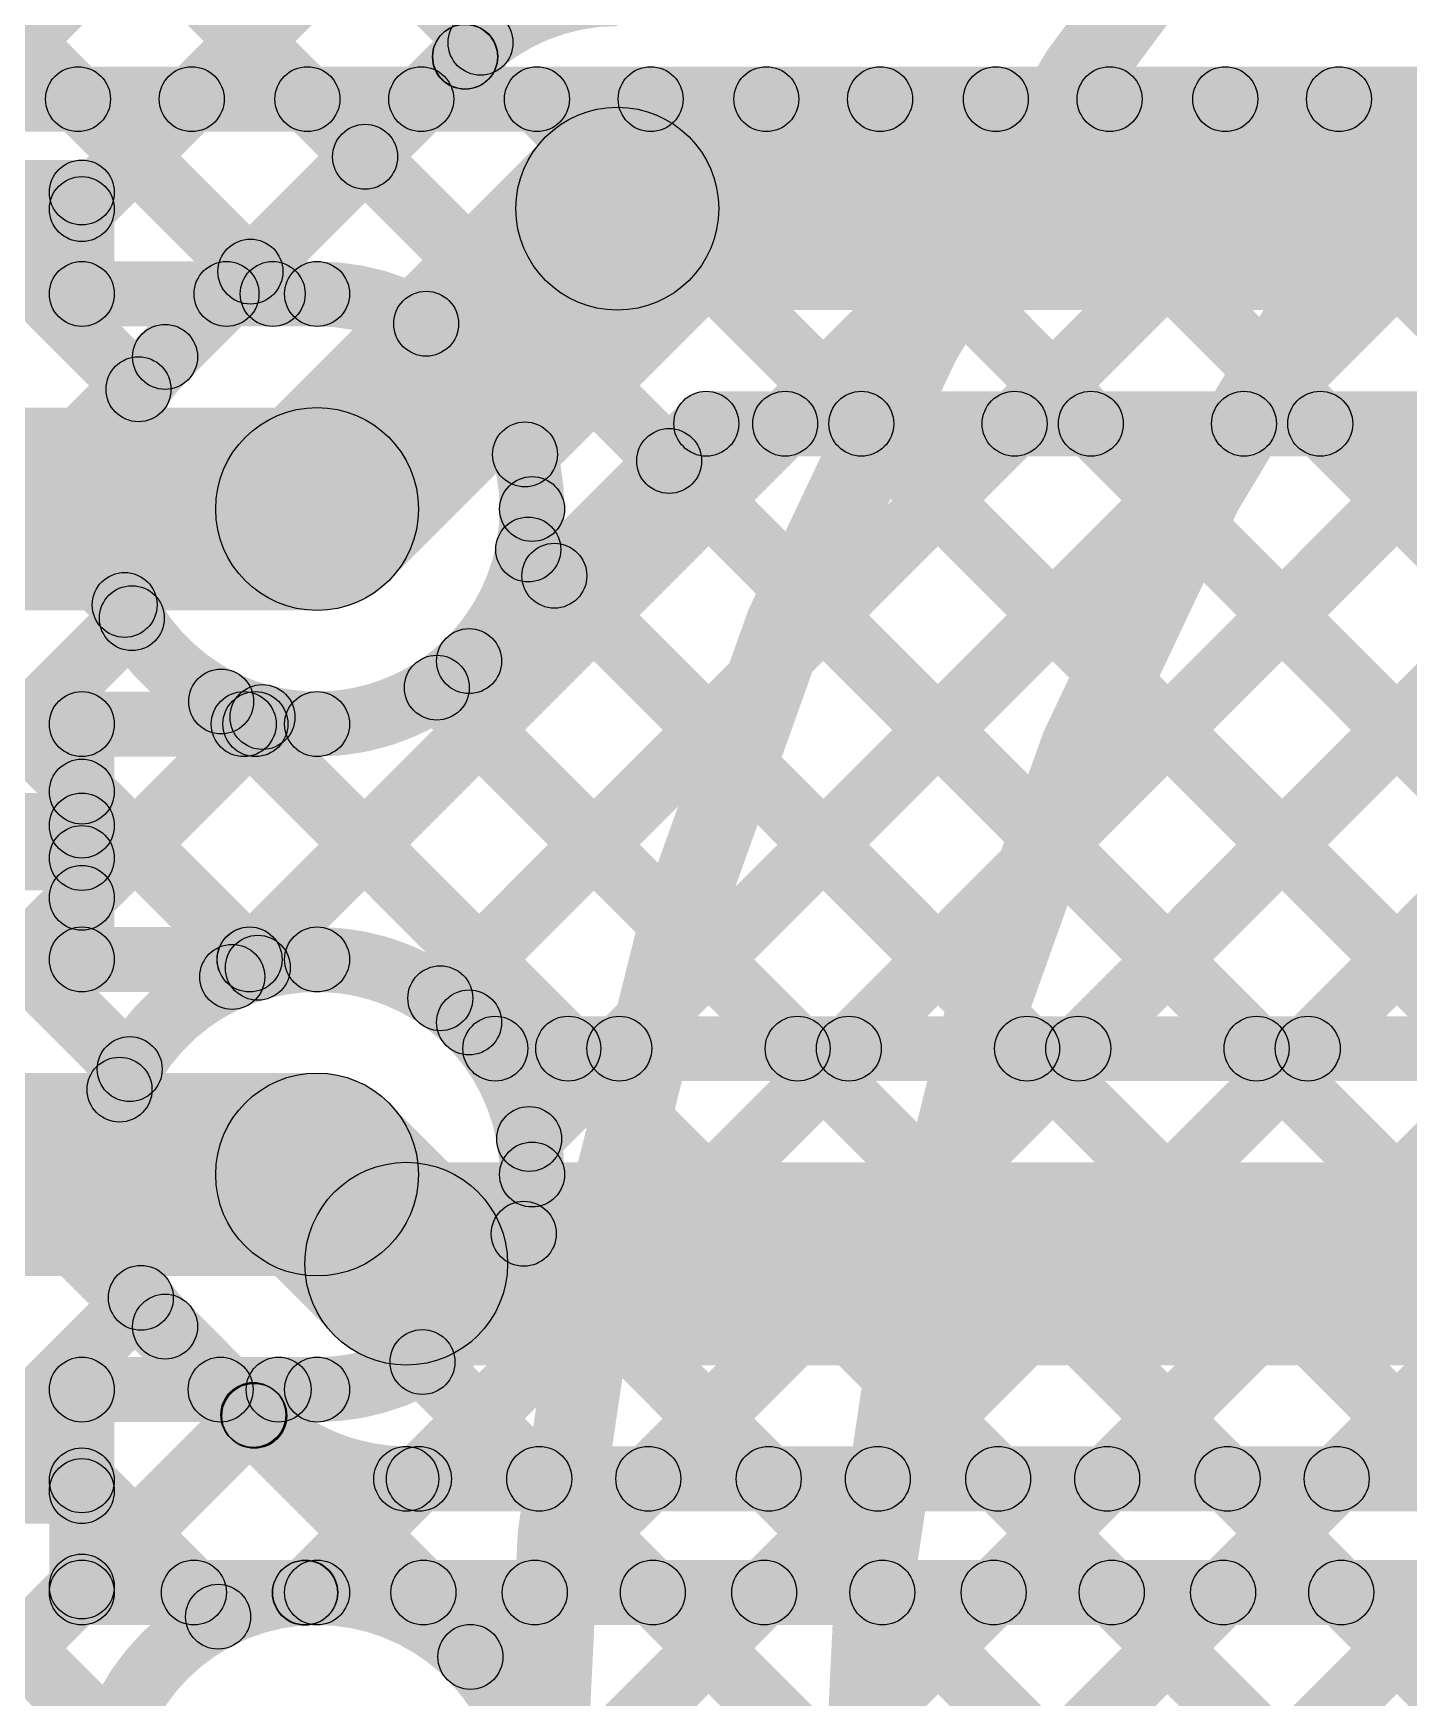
# Model space of a CAD drawing. Header units: millimetres. Extents: x 0 to 5.55, y 0 to 1.02.
# Drawn here: x 2.246 to 2.4156, y 0.5185 to 0.7236 of the extents above; entities that cross this region are included whole.
import ezdxf

# ---------------------------------------------------------------- set-up
doc = ezdxf.new("R2010")
doc.units = ezdxf.units.MM
doc.header["$MEASUREMENT"] = 0
for name, color, linetype in [('BottomLayer', 5, 'Continuous'), ('TopLayer', 1, 'Continuous'), ('TopOverlay', 2, 'Continuous'), ('ViaHoleLayer', 16, 'Continuous')]:
    doc.layers.add(name, color=color, linetype=linetype)

msp = doc.modelspace()

# ---------------------------------------------------------------- hatches: boundary and pattern name
at = {"layer": 'BottomLayer'}
for points in [[(2.221, 0.7115), (2.221, 0.7195), (3.13579, 0.7195), (3.13579, 0.7115)], [(2.2487, 0.71267), (2.25436, 0.71833), (2.27836, 0.69433), (2.2727, 0.68867)], [(2.25483, 0.69912), (2.24917, 0.70478), (2.26272, 0.71833), (2.26838, 0.71267)], [(2.27266, 0.68867), (2.26701, 0.69433), (2.29101, 0.71833), (2.29666, 0.71267)], [(2.27552, 0.60667), (2.26986, 0.61233), (2.37586, 0.71833), (2.38152, 0.71267)], [(2.28237, 0.52867), (2.27671, 0.53433), (2.46071, 0.71833), (2.46637, 0.71267)], [(2.27699, 0.71267), (2.28264, 0.71833), (2.54479, 0.45619), (2.53913, 0.45053)], [(2.28908, 0.45053), (2.28342, 0.45619), (2.54557, 0.71833), (2.55122, 0.71267)], [(2.29728, 0.685), (2.29162, 0.69066), (2.31929, 0.71833), (2.32495, 0.71267)], [(2.29902, 0.60189), (2.29336, 0.60754), (2.40415, 0.71833), (2.4098, 0.71267)], [(2.30273, 0.52075), (2.29707, 0.5264), (2.489, 0.71833), (2.49465, 0.71267)], [(2.30946, 0.6689), (2.3038, 0.67456), (2.34758, 0.71833), (2.35323, 0.71267)], [(2.30996, 0.58455), (2.30431, 0.59021), (2.43243, 0.71833), (2.43809, 0.71267)], [(2.31024, 0.49997), (2.30458, 0.50563), (2.51728, 0.71833), (2.52294, 0.71267)], [(2.30527, 0.71267), (2.31093, 0.71833), (2.57307, 0.45619), (2.56741, 0.45053)], [(2.31737, 0.45053), (2.31171, 0.45619), (2.57385, 0.71833), (2.57951, 0.71267)], [(2.33355, 0.71267), (2.33921, 0.71833), (2.60135, 0.45619), (2.5957, 0.45053)], [(2.34565, 0.45053), (2.33999, 0.45619), (2.60214, 0.71833), (2.60779, 0.71267)], [(2.36184, 0.71267), (2.3675, 0.71833), (2.62964, 0.45619), (2.62398, 0.45053)], [(2.39012, 0.71267), (2.39578, 0.71833), (2.65792, 0.45619), (2.65227, 0.45053)], [(2.184, 0.7), (2.184, 0.708), (2.252, 0.708), (2.252, 0.7)], [(2.256, 0.6915), (2.248, 0.6915), (2.248, 0.704), (2.256, 0.704)], [(2.252, 0.6875), (2.252, 0.6955), (2.281, 0.6955), (2.281, 0.6875)], [(2.218, 0.6525), (2.218, 0.6775), (2.281, 0.6775), (2.281, 0.6525)], [(2.3042, 0.65718), (2.30985, 0.66283), (2.5165, 0.45619), (2.51084, 0.45053)], [(2.29293, 0.64016), (2.29859, 0.64582), (2.48822, 0.45619), (2.48256, 0.45053)], [(2.252, 0.6345), (2.252, 0.6425), (2.281, 0.6425), (2.281, 0.6345)], [(2.25483, 0.61427), (2.24917, 0.61992), (2.27058, 0.64133), (2.27623, 0.63567)], [(2.26913, 0.63567), (2.27479, 0.64133), (2.45993, 0.45619), (2.45428, 0.45053)], [(2.256, 0.626), (2.248, 0.626), (2.248, 0.6385), (2.256, 0.6385)], [(2.24917, 0.62735), (2.25483, 0.63301), (2.27551, 0.61233), (2.26985, 0.60667)], [(2.184, 0.622), (2.184, 0.63), (2.252, 0.63), (2.252, 0.622)], [(2.184, 0.618), (2.184, 0.626), (2.252, 0.626), (2.252, 0.618)], [(2.256, 0.6095), (2.248, 0.6095), (2.248, 0.622), (2.256, 0.622)], [(2.252, 0.6055), (2.252, 0.6135), (2.281, 0.6135), (2.281, 0.6055)], [(2.218, 0.5705), (2.218, 0.5955), (2.281, 0.5955), (2.281, 0.5705)], [(2.30365, 0.57287), (2.3093, 0.57853), (2.43165, 0.45619), (2.42599, 0.45053)], [(2.29116, 0.55707), (2.29682, 0.56273), (2.40336, 0.45619), (2.39771, 0.45053)], [(2.252, 0.5525), (2.252, 0.5605), (2.281, 0.5605), (2.281, 0.5525)], [(2.25483, 0.52941), (2.24917, 0.53507), (2.27343, 0.55933), (2.27909, 0.55367)], [(2.26628, 0.55367), (2.27194, 0.55933), (2.37508, 0.45619), (2.36942, 0.45053)], [(2.256, 0.544), (2.248, 0.544), (2.248, 0.5565), (2.256, 0.5565)], [(2.184, 0.54), (2.184, 0.548), (2.252, 0.548), (2.252, 0.54)], [(2.184, 0.54), (2.184, 0.548), (2.252, 0.548), (2.252, 0.54)], [(2.24917, 0.5425), (2.25483, 0.54815), (2.26865, 0.53433), (2.263, 0.52867)], [(2.256, 0.5315), (2.248, 0.5315), (2.248, 0.544), (2.256, 0.544)], [(2.252, 0.5275), (2.252, 0.5355), (2.281, 0.5355), (2.281, 0.5275)]]:
    msp.add_hatch(color=5, dxfattribs=at).paths.add_polyline_path(points)
h = msp.add_hatch(color=5, dxfattribs=at)
edge = h.paths.add_edge_path()
edge.add_arc((2.25153, 0.7155), 0.004, 0, 360)
h = msp.add_hatch(color=5, dxfattribs=at)
edge = h.paths.add_edge_path()
edge.add_arc((2.26555, 0.7155), 0.004, 0, 360)
h = msp.add_hatch(color=5, dxfattribs=at)
edge = h.paths.add_edge_path()
edge.add_arc((2.27981, 0.7155), 0.004, 0, 360)
h = msp.add_hatch(color=5, dxfattribs=at)
edge = h.paths.add_edge_path()
edge.add_arc((2.29384, 0.7155), 0.004, 0, 360)
h = msp.add_hatch(color=5, dxfattribs=at)
edge = h.paths.add_edge_path()
edge.add_arc((2.3081, 0.7155), 0.004, 0, 360)
h = msp.add_hatch(color=5, dxfattribs=at)
edge = h.paths.add_edge_path()
edge.add_arc((2.32212, 0.7155), 0.004, 0, 360)
h = msp.add_hatch(color=5, dxfattribs=at)
edge = h.paths.add_edge_path()
edge.add_arc((2.33638, 0.7155), 0.004, 0, 360)
h = msp.add_hatch(color=5, dxfattribs=at)
edge = h.paths.add_edge_path()
edge.add_arc((2.3504, 0.7155), 0.004, 0, 360)
h = msp.add_hatch(color=5, dxfattribs=at)
edge = h.paths.add_edge_path()
edge.add_arc((2.36467, 0.7155), 0.004, 0, 360)
h = msp.add_hatch(color=5, dxfattribs=at)
edge = h.paths.add_edge_path()
edge.add_arc((2.37869, 0.7155), 0.004, 0, 360)
h = msp.add_hatch(color=5, dxfattribs=at)
edge = h.paths.add_edge_path()
edge.add_arc((2.39295, 0.7155), 0.004, 0, 360)
h = msp.add_hatch(color=5, dxfattribs=at)
edge = h.paths.add_edge_path()
edge.add_arc((2.40697, 0.7155), 0.004, 0, 360)
h = msp.add_hatch(color=5, dxfattribs=at)
edge = h.paths.add_edge_path()
edge.add_arc((2.252, 0.704), 0.004, 0, 360)
h = msp.add_hatch(color=5, dxfattribs=at)
edge = h.paths.add_edge_path()
edge.add_arc((2.252, 0.704), 0.004, 0, 360)
h = msp.add_hatch(color=5, dxfattribs=at)
edge = h.paths.add_edge_path()
edge.add_arc((2.252, 0.70195), 0.004, 0, 360)
h = msp.add_hatch(color=5, dxfattribs=at)
edge = h.paths.add_edge_path()
edge.add_arc((2.252, 0.6915), 0.004, 0, 360)
h = msp.add_hatch(color=5, dxfattribs=at)
edge = h.paths.add_edge_path()
edge.add_arc((2.252, 0.6915), 0.004, 0, 360)
h = msp.add_hatch(color=5, dxfattribs=at)
edge = h.paths.add_edge_path()
edge.add_arc((2.26984, 0.6915), 0.004, 0, 360)
h = msp.add_hatch(color=5, dxfattribs=at)
edge = h.paths.add_edge_path()
edge.add_arc((2.27553, 0.6915), 0.004, 0, 360)
h = msp.add_hatch(color=5, dxfattribs=at)
edge = h.paths.add_edge_path()
edge.add_arc((2.281, 0.6915), 0.004, 0, 360)
h = msp.add_hatch(color=5, dxfattribs=at)
edge = h.paths.add_edge_path()
edge.add_arc((2.281, 0.6915), 0.004, 0, 360)
h = msp.add_hatch(color=5, dxfattribs=at)
edge = h.paths.add_edge_path()
edge.add_arc((2.29445, 0.68783), 0.004, 0, 360)
h = msp.add_hatch(color=5, dxfattribs=at)
edge = h.paths.add_edge_path()
edge.add_arc((2.281, 0.665), 0.0125, 0, 360)
h = msp.add_hatch(color=5, dxfattribs=at)
edge = h.paths.add_edge_path()
edge.add_arc((2.281, 0.665), 0.01181, 0, 360)
h = msp.add_hatch(color=5, dxfattribs=at)
edge = h.paths.add_edge_path()
edge.add_arc((2.30663, 0.67173), 0.004, 0, 360)
h = msp.add_hatch(color=5, dxfattribs=at)
edge = h.paths.add_edge_path()
edge.add_arc((2.3075, 0.665), 0.004, 0, 360)
h = msp.add_hatch(color=5, dxfattribs=at)
edge = h.paths.add_edge_path()
edge.add_arc((2.3075, 0.665), 0.004, 0, 360)
h = msp.add_hatch(color=5, dxfattribs=at)
edge = h.paths.add_edge_path()
edge.add_arc((2.30703, 0.66001), 0.004, 0, 360)
h = msp.add_hatch(color=5, dxfattribs=at)
edge = h.paths.add_edge_path()
edge.add_arc((2.29576, 0.64299), 0.004, 0, 360)
h = msp.add_hatch(color=5, dxfattribs=at)
edge = h.paths.add_edge_path()
edge.add_arc((2.252, 0.6385), 0.004, 0, 360)
h = msp.add_hatch(color=5, dxfattribs=at)
edge = h.paths.add_edge_path()
edge.add_arc((2.252, 0.6385), 0.004, 0, 360)
h = msp.add_hatch(color=5, dxfattribs=at)
edge = h.paths.add_edge_path()
edge.add_arc((2.27196, 0.6385), 0.004, 0, 360)
h = msp.add_hatch(color=5, dxfattribs=at)
edge = h.paths.add_edge_path()
edge.add_arc((2.2734, 0.6385), 0.004, 0, 360)
h = msp.add_hatch(color=5, dxfattribs=at)
edge = h.paths.add_edge_path()
edge.add_arc((2.281, 0.6385), 0.004, 0, 360)
h = msp.add_hatch(color=5, dxfattribs=at)
edge = h.paths.add_edge_path()
edge.add_arc((2.281, 0.6385), 0.004, 0, 360)
h = msp.add_hatch(color=5, dxfattribs=at)
edge = h.paths.add_edge_path()
edge.add_arc((2.252, 0.63018), 0.004, 0, 360)
h = msp.add_hatch(color=5, dxfattribs=at)
edge = h.paths.add_edge_path()
edge.add_arc((2.252, 0.626), 0.004, 0, 360)
h = msp.add_hatch(color=5, dxfattribs=at)
edge = h.paths.add_edge_path()
edge.add_arc((2.252, 0.626), 0.004, 0, 360)
h = msp.add_hatch(color=5, dxfattribs=at)
edge = h.paths.add_edge_path()
edge.add_arc((2.252, 0.622), 0.004, 0, 360)
h = msp.add_hatch(color=5, dxfattribs=at)
edge = h.paths.add_edge_path()
edge.add_arc((2.252, 0.622), 0.004, 0, 360)
h = msp.add_hatch(color=5, dxfattribs=at)
edge = h.paths.add_edge_path()
edge.add_arc((2.252, 0.61709), 0.004, 0, 360)
h = msp.add_hatch(color=5, dxfattribs=at)
edge = h.paths.add_edge_path()
edge.add_arc((2.252, 0.6095), 0.004, 0, 360)
h = msp.add_hatch(color=5, dxfattribs=at)
edge = h.paths.add_edge_path()
edge.add_arc((2.252, 0.6095), 0.004, 0, 360)
h = msp.add_hatch(color=5, dxfattribs=at)
edge = h.paths.add_edge_path()
edge.add_arc((2.27268, 0.6095), 0.004, 0, 360)
h = msp.add_hatch(color=5, dxfattribs=at)
edge = h.paths.add_edge_path()
edge.add_arc((2.27269, 0.6095), 0.004, 0, 360)
h = msp.add_hatch(color=5, dxfattribs=at)
edge = h.paths.add_edge_path()
edge.add_arc((2.281, 0.6095), 0.004, 0, 360)
h = msp.add_hatch(color=5, dxfattribs=at)
edge = h.paths.add_edge_path()
edge.add_arc((2.281, 0.6095), 0.004, 0, 360)
h = msp.add_hatch(color=5, dxfattribs=at)
edge = h.paths.add_edge_path()
edge.add_arc((2.29619, 0.60472), 0.004, 0, 360)
h = msp.add_hatch(color=5, dxfattribs=at)
edge = h.paths.add_edge_path()
edge.add_arc((2.281, 0.583), 0.0125, 0, 360)
h = msp.add_hatch(color=5, dxfattribs=at)
edge = h.paths.add_edge_path()
edge.add_arc((2.281, 0.583), 0.01181, 0, 360)
h = msp.add_hatch(color=5, dxfattribs=at)
edge = h.paths.add_edge_path()
edge.add_arc((2.30714, 0.58738), 0.004, 0, 360)
h = msp.add_hatch(color=5, dxfattribs=at)
edge = h.paths.add_edge_path()
edge.add_arc((2.3075, 0.583), 0.004, 0, 360)
h = msp.add_hatch(color=5, dxfattribs=at)
edge = h.paths.add_edge_path()
edge.add_arc((2.3075, 0.583), 0.004, 0, 360)
h = msp.add_hatch(color=5, dxfattribs=at)
edge = h.paths.add_edge_path()
edge.add_arc((2.30648, 0.5757), 0.004, 0, 360)
h = msp.add_hatch(color=5, dxfattribs=at)
edge = h.paths.add_edge_path()
edge.add_arc((2.29399, 0.5599), 0.004, 0, 360)
h = msp.add_hatch(color=5, dxfattribs=at)
edge = h.paths.add_edge_path()
edge.add_arc((2.252, 0.5565), 0.004, 0, 360)
h = msp.add_hatch(color=5, dxfattribs=at)
edge = h.paths.add_edge_path()
edge.add_arc((2.252, 0.5565), 0.004, 0, 360)
h = msp.add_hatch(color=5, dxfattribs=at)
edge = h.paths.add_edge_path()
edge.add_arc((2.26911, 0.5565), 0.004, 0, 360)
h = msp.add_hatch(color=5, dxfattribs=at)
edge = h.paths.add_edge_path()
edge.add_arc((2.27626, 0.5565), 0.004, 0, 360)
h = msp.add_hatch(color=5, dxfattribs=at)
edge = h.paths.add_edge_path()
edge.add_arc((2.281, 0.5565), 0.004, 0, 360)
h = msp.add_hatch(color=5, dxfattribs=at)
edge = h.paths.add_edge_path()
edge.add_arc((2.281, 0.5565), 0.004, 0, 360)
h = msp.add_hatch(color=5, dxfattribs=at)
edge = h.paths.add_edge_path()
edge.add_arc((2.252, 0.54532), 0.004, 0, 360)
h = msp.add_hatch(color=5, dxfattribs=at)
edge = h.paths.add_edge_path()
edge.add_arc((2.252, 0.544), 0.004, 0, 360)
h = msp.add_hatch(color=5, dxfattribs=at)
edge = h.paths.add_edge_path()
edge.add_arc((2.252, 0.544), 0.004, 0, 360)
h = msp.add_hatch(color=5, dxfattribs=at)
edge = h.paths.add_edge_path()
edge.add_arc((2.252, 0.544), 0.004, 0, 360)
h = msp.add_hatch(color=5, dxfattribs=at)
edge = h.paths.add_edge_path()
edge.add_arc((2.252, 0.544), 0.004, 0, 360)
h = msp.add_hatch(color=5, dxfattribs=at)
edge = h.paths.add_edge_path()
edge.add_arc((2.252, 0.53224), 0.004, 0, 360)
h = msp.add_hatch(color=5, dxfattribs=at)
edge = h.paths.add_edge_path()
edge.add_arc((2.252, 0.5315), 0.004, 0, 360)
h = msp.add_hatch(color=5, dxfattribs=at)
edge = h.paths.add_edge_path()
edge.add_arc((2.252, 0.5315), 0.004, 0, 360)
h = msp.add_hatch(color=5, dxfattribs=at)
edge = h.paths.add_edge_path()
edge.add_arc((2.26582, 0.5315), 0.004, 0, 360)
h = msp.add_hatch(color=5, dxfattribs=at)
edge = h.paths.add_edge_path()
edge.add_arc((2.27954, 0.5315), 0.004, 0, 360)
h = msp.add_hatch(color=5, dxfattribs=at)
edge = h.paths.add_edge_path()
edge.add_arc((2.281, 0.5315), 0.004, 0, 360)
h = msp.add_hatch(color=5, dxfattribs=at)
edge = h.paths.add_edge_path()
edge.add_arc((2.281, 0.5315), 0.004, 0, 360)
h = msp.add_hatch(color=5, dxfattribs=at)
edge = h.paths.add_edge_path()
edge.add_arc((2.2999, 0.52357), 0.004, 0, 360)
at = {"layer": 'TopLayer'}
for points in [[(1.8851, 0.35767), (1.87944, 0.36333), (2.32344, 0.80733), (2.3291, 0.80167)], [(1.91338, 0.35767), (1.90772, 0.36333), (2.35172, 0.80733), (2.35738, 0.80167)], [(1.94166, 0.35767), (1.93601, 0.36333), (2.38001, 0.80733), (2.38566, 0.80167)], [(1.96171, 0.80167), (1.96737, 0.80733), (2.25864, 0.51606), (2.25298, 0.5104)], [(1.99, 0.80167), (1.99565, 0.80733), (2.27163, 0.53135), (2.26597, 0.5257)], [(2.01828, 0.80167), (2.02394, 0.80733), (2.29694, 0.53433), (2.29128, 0.52867)], [(2.04656, 0.80167), (2.05222, 0.80733), (2.26073, 0.59882), (2.25507, 0.59316)], [(2.07485, 0.80167), (2.08051, 0.80733), (2.27653, 0.6113), (2.27087, 0.60565)], [(2.10313, 0.80167), (2.10879, 0.80733), (2.26011, 0.65601), (2.25445, 0.65035)], [(2.13142, 0.80167), (2.13707, 0.80733), (2.26182, 0.68259), (2.25616, 0.67693)], [(2.1597, 0.80167), (2.16536, 0.80733), (2.27561, 0.69708), (2.26995, 0.69143)], [(2.18799, 0.80167), (2.19364, 0.80733), (2.28975, 0.71122), (2.28409, 0.70557)], [(2.21627, 0.80167), (2.22193, 0.80733), (2.30398, 0.72528), (2.29832, 0.71962)], [(2.26509, 0.68091), (2.25943, 0.68657), (2.29641, 0.72354), (2.30206, 0.71788)], [(2.31801, 0.68951), (2.31801, 0.71451), (2.65601, 0.71451), (2.65601, 0.68951)], [(2.28984, 0.65616), (2.27216, 0.67384), (2.30917, 0.71085), (2.32685, 0.69317)], [(2.32898, 0.67151), (2.32898, 0.67951), (2.62201, 0.67951), (2.62201, 0.67151)], [(2.27336, 0.60452), (2.26771, 0.61017), (2.33587, 0.67833), (2.34152, 0.67268)], [(2.29902, 0.60189), (2.29336, 0.60754), (2.36415, 0.67833), (2.36981, 0.67268)], [(2.30257, 0.64343), (2.29691, 0.64909), (2.32615, 0.67833), (2.33181, 0.67268)], [(2.32109, 0.59568), (2.31544, 0.60133), (2.39244, 0.67833), (2.39809, 0.67268)], [(2.34938, 0.59568), (2.34372, 0.60133), (2.42072, 0.67833), (2.42638, 0.67268)], [(2.34526, 0.67268), (2.35092, 0.67833), (2.42792, 0.60133), (2.42226, 0.59568)], [(2.37766, 0.59568), (2.372, 0.60133), (2.449, 0.67833), (2.45466, 0.67268)], [(2.37355, 0.67268), (2.37921, 0.67833), (2.45621, 0.60133), (2.45055, 0.59568)], [(2.40595, 0.59568), (2.40029, 0.60133), (2.47729, 0.67833), (2.48295, 0.67268)], [(2.40183, 0.67268), (2.40749, 0.67833), (2.48449, 0.60133), (2.47883, 0.59568)], [(2.32157, 0.66809), (2.32722, 0.67375), (2.39964, 0.60133), (2.39398, 0.59568)], [(2.30743, 0.65395), (2.31308, 0.65961), (2.37135, 0.60133), (2.3657, 0.59568)], [(1.96995, 0.35767), (1.96429, 0.36333), (2.25534, 0.65438), (2.261, 0.64872)], [(2.26635, 0.63845), (2.27201, 0.64411), (2.31478, 0.60133), (2.30913, 0.59568)], [(2.29293, 0.64016), (2.29859, 0.64582), (2.34307, 0.60133), (2.33741, 0.59568)], [(1.99823, 0.35767), (1.99258, 0.36333), (2.27144, 0.6422), (2.2771, 0.63654)], [(2.29691, 0.59891), (2.30257, 0.60457), (2.3058, 0.60133), (2.30014, 0.59568)], [(2.30297, 0.59451), (2.30297, 0.60251), (2.62201, 0.60251), (2.62201, 0.59451)], [(2.02652, 0.35767), (2.02086, 0.36333), (2.25383, 0.59629), (2.25948, 0.59064)], [(2.27216, 0.57416), (2.28984, 0.59184), (2.30083, 0.58085), (2.28315, 0.56317)], [(2.29199, 0.55951), (2.29199, 0.58451), (2.65601, 0.58451), (2.65601, 0.55951)], [(2.0548, 0.35767), (2.04915, 0.36333), (2.25646, 0.57064), (2.26211, 0.56498)], [(2.25943, 0.56143), (2.26509, 0.56709), (2.27605, 0.55613), (2.27039, 0.55047)], [(2.08309, 0.35767), (2.07743, 0.36333), (2.27031, 0.55621), (2.27597, 0.55055)], [(2.28233, 0.52863), (2.27667, 0.53429), (2.29072, 0.54833), (2.29638, 0.54268)], [(2.29199, 0.54151), (2.29199, 0.54951), (2.62201, 0.54951), (2.62201, 0.54151)], [(2.31065, 0.52867), (2.305, 0.53433), (2.319, 0.54833), (2.32466, 0.54268)], [(2.30556, 0.54268), (2.31122, 0.54833), (2.32522, 0.53433), (2.31956, 0.52867)], [(2.33894, 0.52867), (2.33328, 0.53433), (2.34729, 0.54833), (2.35295, 0.54268)], [(2.33384, 0.54268), (2.3395, 0.54833), (2.35351, 0.53433), (2.34785, 0.52867)], [(2.36722, 0.52867), (2.36157, 0.53433), (2.37557, 0.54833), (2.38123, 0.54268)], [(2.36213, 0.54268), (2.36778, 0.54833), (2.38179, 0.53433), (2.37613, 0.52867)], [(2.39551, 0.52867), (2.38985, 0.53433), (2.40386, 0.54833), (2.40951, 0.54268)], [(2.39041, 0.54268), (2.39607, 0.54833), (2.41007, 0.53433), (2.40442, 0.52867)], [(2.281, 0.5275), (2.281, 0.5355), (2.46065, 0.5355), (2.46065, 0.5275)]]:
    msp.add_hatch(color=1, dxfattribs=at).paths.add_polyline_path(points)
h = msp.add_hatch(color=1, dxfattribs=at)
edge = h.paths.add_edge_path()
edge.add_arc((2.30115, 0.72245), 0.004, 0, 360)
h = msp.add_hatch(color=1, dxfattribs=at)
edge = h.paths.add_edge_path()
edge.add_arc((2.29923, 0.72071), 0.004, 0, 360)
h = msp.add_hatch(color=1, dxfattribs=at)
edge = h.paths.add_edge_path()
edge.add_arc((2.29923, 0.72071), 0.004, 0, 360)
h = msp.add_hatch(color=1, dxfattribs=at)
edge = h.paths.add_edge_path()
edge.add_arc((2.29927, 0.72074), 0.004, 0, 360)
h = msp.add_hatch(color=1, dxfattribs=at)
edge = h.paths.add_edge_path()
edge.add_arc((2.31801, 0.70201), 0.0125, 0, 360)
h = msp.add_hatch(color=1, dxfattribs=at)
edge = h.paths.add_edge_path()
edge.add_arc((2.31801, 0.70201), 0.0125, 0, 360)
h = msp.add_hatch(color=1, dxfattribs=at)
edge = h.paths.add_edge_path()
edge.add_arc((2.28692, 0.7084), 0.004, 0, 360)
h = msp.add_hatch(color=1, dxfattribs=at)
edge = h.paths.add_edge_path()
edge.add_arc((2.27278, 0.69425), 0.004, 0, 360)
h = msp.add_hatch(color=1, dxfattribs=at)
edge = h.paths.add_edge_path()
edge.add_arc((2.26226, 0.68374), 0.004, 0, 360)
h = msp.add_hatch(color=1, dxfattribs=at)
edge = h.paths.add_edge_path()
edge.add_arc((2.26226, 0.68374), 0.004, 0, 360)
h = msp.add_hatch(color=1, dxfattribs=at)
edge = h.paths.add_edge_path()
edge.add_arc((2.25899, 0.67976), 0.004, 0, 360)
h = msp.add_hatch(color=1, dxfattribs=at)
edge = h.paths.add_edge_path()
edge.add_arc((2.32898, 0.67551), 0.004, 0, 360)
h = msp.add_hatch(color=1, dxfattribs=at)
edge = h.paths.add_edge_path()
edge.add_arc((2.32898, 0.67551), 0.004, 0, 360)
h = msp.add_hatch(color=1, dxfattribs=at)
edge = h.paths.add_edge_path()
edge.add_arc((2.3387, 0.67551), 0.004, 0, 360)
h = msp.add_hatch(color=1, dxfattribs=at)
edge = h.paths.add_edge_path()
edge.add_arc((2.34809, 0.67551), 0.004, 0, 360)
h = msp.add_hatch(color=1, dxfattribs=at)
edge = h.paths.add_edge_path()
edge.add_arc((2.36698, 0.67551), 0.004, 0, 360)
h = msp.add_hatch(color=1, dxfattribs=at)
edge = h.paths.add_edge_path()
edge.add_arc((2.37638, 0.67551), 0.004, 0, 360)
h = msp.add_hatch(color=1, dxfattribs=at)
edge = h.paths.add_edge_path()
edge.add_arc((2.39526, 0.67551), 0.004, 0, 360)
h = msp.add_hatch(color=1, dxfattribs=at)
edge = h.paths.add_edge_path()
edge.add_arc((2.40466, 0.67551), 0.004, 0, 360)
h = msp.add_hatch(color=1, dxfattribs=at)
edge = h.paths.add_edge_path()
edge.add_arc((2.281, 0.665), 0.0125, 0, 360)
h = msp.add_hatch(color=1, dxfattribs=at)
edge = h.paths.add_edge_path()
edge.add_arc((2.281, 0.665), 0.01181, 0, 360)
h = msp.add_hatch(color=1, dxfattribs=at)
edge = h.paths.add_edge_path()
edge.add_arc((2.3244, 0.67092), 0.004, 0, 360)
h = msp.add_hatch(color=1, dxfattribs=at)
edge = h.paths.add_edge_path()
edge.add_arc((2.31025, 0.65678), 0.004, 0, 360)
h = msp.add_hatch(color=1, dxfattribs=at)
edge = h.paths.add_edge_path()
edge.add_arc((2.25728, 0.65318), 0.004, 0, 360)
h = msp.add_hatch(color=1, dxfattribs=at)
edge = h.paths.add_edge_path()
edge.add_arc((2.25817, 0.65155), 0.004, 0, 360)
h = msp.add_hatch(color=1, dxfattribs=at)
edge = h.paths.add_edge_path()
edge.add_arc((2.29974, 0.64626), 0.004, 0, 360)
h = msp.add_hatch(color=1, dxfattribs=at)
edge = h.paths.add_edge_path()
edge.add_arc((2.29974, 0.64626), 0.004, 0, 360)
h = msp.add_hatch(color=1, dxfattribs=at)
edge = h.paths.add_edge_path()
edge.add_arc((2.29576, 0.64299), 0.004, 0, 360)
h = msp.add_hatch(color=1, dxfattribs=at)
edge = h.paths.add_edge_path()
edge.add_arc((2.26918, 0.64128), 0.004, 0, 360)
h = msp.add_hatch(color=1, dxfattribs=at)
edge = h.paths.add_edge_path()
edge.add_arc((2.27427, 0.63937), 0.004, 0, 360)
h = msp.add_hatch(color=1, dxfattribs=at)
edge = h.paths.add_edge_path()
edge.add_arc((2.27054, 0.60735), 0.004, 0, 360)
h = msp.add_hatch(color=1, dxfattribs=at)
edge = h.paths.add_edge_path()
edge.add_arc((2.2737, 0.60848), 0.004, 0, 360)
h = msp.add_hatch(color=1, dxfattribs=at)
edge = h.paths.add_edge_path()
edge.add_arc((2.29619, 0.60472), 0.004, 0, 360)
h = msp.add_hatch(color=1, dxfattribs=at)
edge = h.paths.add_edge_path()
edge.add_arc((2.29974, 0.60174), 0.004, 0, 360)
h = msp.add_hatch(color=1, dxfattribs=at)
edge = h.paths.add_edge_path()
edge.add_arc((2.29974, 0.60174), 0.004, 0, 360)
h = msp.add_hatch(color=1, dxfattribs=at)
edge = h.paths.add_edge_path()
edge.add_arc((2.30297, 0.59851), 0.004, 0, 360)
h = msp.add_hatch(color=1, dxfattribs=at)
edge = h.paths.add_edge_path()
edge.add_arc((2.30297, 0.59851), 0.004, 0, 360)
h = msp.add_hatch(color=1, dxfattribs=at)
edge = h.paths.add_edge_path()
edge.add_arc((2.31196, 0.59851), 0.004, 0, 360)
h = msp.add_hatch(color=1, dxfattribs=at)
edge = h.paths.add_edge_path()
edge.add_arc((2.31826, 0.59851), 0.004, 0, 360)
h = msp.add_hatch(color=1, dxfattribs=at)
edge = h.paths.add_edge_path()
edge.add_arc((2.34024, 0.59851), 0.004, 0, 360)
h = msp.add_hatch(color=1, dxfattribs=at)
edge = h.paths.add_edge_path()
edge.add_arc((2.34655, 0.59851), 0.004, 0, 360)
h = msp.add_hatch(color=1, dxfattribs=at)
edge = h.paths.add_edge_path()
edge.add_arc((2.36852, 0.59851), 0.004, 0, 360)
h = msp.add_hatch(color=1, dxfattribs=at)
edge = h.paths.add_edge_path()
edge.add_arc((2.37483, 0.59851), 0.004, 0, 360)
h = msp.add_hatch(color=1, dxfattribs=at)
edge = h.paths.add_edge_path()
edge.add_arc((2.39681, 0.59851), 0.004, 0, 360)
h = msp.add_hatch(color=1, dxfattribs=at)
edge = h.paths.add_edge_path()
edge.add_arc((2.40312, 0.59851), 0.004, 0, 360)
h = msp.add_hatch(color=1, dxfattribs=at)
edge = h.paths.add_edge_path()
edge.add_arc((2.2579, 0.59599), 0.004, 0, 360)
h = msp.add_hatch(color=1, dxfattribs=at)
edge = h.paths.add_edge_path()
edge.add_arc((2.25665, 0.59346), 0.004, 0, 360)
h = msp.add_hatch(color=1, dxfattribs=at)
edge = h.paths.add_edge_path()
edge.add_arc((2.281, 0.583), 0.0125, 0, 360)
h = msp.add_hatch(color=1, dxfattribs=at)
edge = h.paths.add_edge_path()
edge.add_arc((2.281, 0.583), 0.01181, 0, 360)
h = msp.add_hatch(color=1, dxfattribs=at)
edge = h.paths.add_edge_path()
edge.add_arc((2.29199, 0.57201), 0.0125, 0, 360)
h = msp.add_hatch(color=1, dxfattribs=at)
edge = h.paths.add_edge_path()
edge.add_arc((2.29199, 0.57201), 0.0125, 0, 360)
h = msp.add_hatch(color=1, dxfattribs=at)
edge = h.paths.add_edge_path()
edge.add_arc((2.25928, 0.56781), 0.004, 0, 360)
h = msp.add_hatch(color=1, dxfattribs=at)
edge = h.paths.add_edge_path()
edge.add_arc((2.26226, 0.56426), 0.004, 0, 360)
h = msp.add_hatch(color=1, dxfattribs=at)
edge = h.paths.add_edge_path()
edge.add_arc((2.26226, 0.56426), 0.004, 0, 360)
h = msp.add_hatch(color=1, dxfattribs=at)
edge = h.paths.add_edge_path()
edge.add_arc((2.27314, 0.55338), 0.004, 0, 360)
h = msp.add_hatch(color=1, dxfattribs=at)
edge = h.paths.add_edge_path()
edge.add_arc((2.27322, 0.5533), 0.004, 0, 360)
h = msp.add_hatch(color=1, dxfattribs=at)
edge = h.paths.add_edge_path()
edge.add_arc((2.27322, 0.5533), 0.004, 0, 360)
h = msp.add_hatch(color=1, dxfattribs=at)
edge = h.paths.add_edge_path()
edge.add_arc((2.27326, 0.55327), 0.004, 0, 360)
h = msp.add_hatch(color=1, dxfattribs=at)
edge = h.paths.add_edge_path()
edge.add_arc((2.29199, 0.54551), 0.004, 0, 360)
h = msp.add_hatch(color=1, dxfattribs=at)
edge = h.paths.add_edge_path()
edge.add_arc((2.29199, 0.54551), 0.004, 0, 360)
h = msp.add_hatch(color=1, dxfattribs=at)
edge = h.paths.add_edge_path()
edge.add_arc((2.29199, 0.54551), 0.004, 0, 360)
h = msp.add_hatch(color=1, dxfattribs=at)
edge = h.paths.add_edge_path()
edge.add_arc((2.29355, 0.54551), 0.004, 0, 360)
h = msp.add_hatch(color=1, dxfattribs=at)
edge = h.paths.add_edge_path()
edge.add_arc((2.30839, 0.54551), 0.004, 0, 360)
h = msp.add_hatch(color=1, dxfattribs=at)
edge = h.paths.add_edge_path()
edge.add_arc((2.32183, 0.54551), 0.004, 0, 360)
h = msp.add_hatch(color=1, dxfattribs=at)
edge = h.paths.add_edge_path()
edge.add_arc((2.33667, 0.54551), 0.004, 0, 360)
h = msp.add_hatch(color=1, dxfattribs=at)
edge = h.paths.add_edge_path()
edge.add_arc((2.35012, 0.54551), 0.004, 0, 360)
h = msp.add_hatch(color=1, dxfattribs=at)
edge = h.paths.add_edge_path()
edge.add_arc((2.36496, 0.54551), 0.004, 0, 360)
h = msp.add_hatch(color=1, dxfattribs=at)
edge = h.paths.add_edge_path()
edge.add_arc((2.3784, 0.54551), 0.004, 0, 360)
h = msp.add_hatch(color=1, dxfattribs=at)
edge = h.paths.add_edge_path()
edge.add_arc((2.39324, 0.54551), 0.004, 0, 360)
h = msp.add_hatch(color=1, dxfattribs=at)
edge = h.paths.add_edge_path()
edge.add_arc((2.40669, 0.54551), 0.004, 0, 360)
h = msp.add_hatch(color=1, dxfattribs=at)
edge = h.paths.add_edge_path()
edge.add_arc((2.2795, 0.53146), 0.004, 0, 360)
h = msp.add_hatch(color=1, dxfattribs=at)
edge = h.paths.add_edge_path()
edge.add_arc((2.281, 0.5315), 0.004, 0, 360)
h = msp.add_hatch(color=1, dxfattribs=at)
edge = h.paths.add_edge_path()
edge.add_arc((2.281, 0.5315), 0.004, 0, 360)
h = msp.add_hatch(color=1, dxfattribs=at)
edge = h.paths.add_edge_path()
edge.add_arc((2.29411, 0.5315), 0.004, 0, 360)
h = msp.add_hatch(color=1, dxfattribs=at)
edge = h.paths.add_edge_path()
edge.add_arc((2.30783, 0.5315), 0.004, 0, 360)
h = msp.add_hatch(color=1, dxfattribs=at)
edge = h.paths.add_edge_path()
edge.add_arc((2.32239, 0.5315), 0.004, 0, 360)
h = msp.add_hatch(color=1, dxfattribs=at)
edge = h.paths.add_edge_path()
edge.add_arc((2.33611, 0.5315), 0.004, 0, 360)
h = msp.add_hatch(color=1, dxfattribs=at)
edge = h.paths.add_edge_path()
edge.add_arc((2.35068, 0.5315), 0.004, 0, 360)
h = msp.add_hatch(color=1, dxfattribs=at)
edge = h.paths.add_edge_path()
edge.add_arc((2.3644, 0.5315), 0.004, 0, 360)
h = msp.add_hatch(color=1, dxfattribs=at)
edge = h.paths.add_edge_path()
edge.add_arc((2.37896, 0.5315), 0.004, 0, 360)
h = msp.add_hatch(color=1, dxfattribs=at)
edge = h.paths.add_edge_path()
edge.add_arc((2.39268, 0.5315), 0.004, 0, 360)
h = msp.add_hatch(color=1, dxfattribs=at)
edge = h.paths.add_edge_path()
edge.add_arc((2.40725, 0.5315), 0.004, 0, 360)
h = msp.add_hatch(color=1, dxfattribs=at)
edge = h.paths.add_edge_path()
edge.add_arc((2.2688, 0.52852), 0.004, 0, 360)
at = {"layer": 'ViaHoleLayer'}
h = msp.add_hatch(color=16, dxfattribs=at)
edge = h.paths.add_edge_path()
edge.add_arc((2.281, 0.665), 0.00591, 0, 360)
h = msp.add_hatch(color=16, dxfattribs=at)
edge = h.paths.add_edge_path()
edge.add_arc((2.281, 0.583), 0.00591, 0, 360)

# ---------------------------------------------------------------- linework, layer by layer
at = {"layer": 'BottomLayer', "const_width": 0.008}
for points in [[(2.281, 0.6915, -0.414214), (2.3075, 0.665)], [(2.3075, 0.665, -0.414214), (2.281, 0.6385)], [(2.281, 0.6095, -0.414214), (2.3075, 0.583)], [(2.3075, 0.583, -0.414214), (2.281, 0.5565)], [(2.281, 0.5315, -0.414214), (2.3075, 0.505)]]:
    msp.add_lwpolyline(points, format="xyb", dxfattribs=at)
at = {"layer": 'BottomLayer'}
for centre, radius in [((2.25153, 0.7155), 0.004), ((2.26555, 0.7155), 0.004), ((2.27981, 0.7155), 0.004), ((2.29384, 0.7155), 0.004), ((2.3081, 0.7155), 0.004), ((2.32212, 0.7155), 0.004), ((2.33638, 0.7155), 0.004), ((2.3504, 0.7155), 0.004), ((2.36467, 0.7155), 0.004), ((2.37869, 0.7155), 0.004), ((2.39295, 0.7155), 0.004), ((2.40697, 0.7155), 0.004), ((2.252, 0.704), 0.004), ((2.252, 0.704), 0.004), ((2.252, 0.70195), 0.004), ((2.252, 0.6915), 0.004), ((2.252, 0.6915), 0.004), ((2.26984, 0.6915), 0.004), ((2.27553, 0.6915), 0.004), ((2.281, 0.6915), 0.004), ((2.281, 0.6915), 0.004), ((2.29445, 0.68783), 0.004), ((2.281, 0.665), 0.0125), ((2.30663, 0.67173), 0.004), ((2.3075, 0.665), 0.004), ((2.3075, 0.665), 0.004), ((2.30703, 0.66001), 0.004), ((2.29576, 0.64299), 0.004), ((2.252, 0.6385), 0.004), ((2.252, 0.6385), 0.004), ((2.27196, 0.6385), 0.004), ((2.2734, 0.6385), 0.004), ((2.281, 0.6385), 0.004), ((2.281, 0.6385), 0.004), ((2.252, 0.63018), 0.004), ((2.252, 0.626), 0.004), ((2.252, 0.626), 0.004), ((2.252, 0.622), 0.004), ((2.252, 0.622), 0.004), ((2.252, 0.61709), 0.004), ((2.252, 0.6095), 0.004), ((2.252, 0.6095), 0.004), ((2.27268, 0.6095), 0.004), ((2.27269, 0.6095), 0.004), ((2.281, 0.6095), 0.004), ((2.281, 0.6095), 0.004), ((2.29619, 0.60472), 0.004), ((2.281, 0.583), 0.0125), ((2.30714, 0.58738), 0.004), ((2.3075, 0.583), 0.004), ((2.3075, 0.583), 0.004), ((2.30648, 0.5757), 0.004), ((2.29399, 0.5599), 0.004), ((2.252, 0.5565), 0.004), ((2.252, 0.5565), 0.004), ((2.26911, 0.5565), 0.004), ((2.27626, 0.5565), 0.004), ((2.281, 0.5565), 0.004), ((2.281, 0.5565), 0.004), ((2.252, 0.54532), 0.004), ((2.252, 0.544), 0.004), ((2.252, 0.544), 0.004), ((2.252, 0.544), 0.004), ((2.252, 0.544), 0.004), ((2.252, 0.53224), 0.004), ((2.252, 0.5315), 0.004), ((2.252, 0.5315), 0.004), ((2.26582, 0.5315), 0.004), ((2.27954, 0.5315), 0.004), ((2.281, 0.5315), 0.004), ((2.281, 0.5315), 0.004), ((2.2999, 0.52357), 0.004)]:
    msp.add_circle(centre, radius, dxfattribs=at)
at = {"layer": 'TopLayer', "const_width": 0.008}
for points in [[(2.29923, 0.72071, -0.199375), (2.31801, 0.72851)], [(2.29927, 0.72074, -0.198912), (2.31801, 0.72851)], [(2.29974, 0.64626, -1), (2.26226, 0.68374)], [(2.26226, 0.56426, -1), (2.29974, 0.60174)], [(2.29199, 0.54551, -0.199375), (2.27322, 0.5533)], [(2.29199, 0.54551, -0.198912), (2.27326, 0.55327)], [(2.281, 0.4785, -1), (2.281, 0.5315)]]:
    msp.add_lwpolyline(points, format="xyb", dxfattribs=at)
at = {"layer": 'TopLayer'}
for centre, radius in [((2.30115, 0.72245), 0.004), ((2.29923, 0.72071), 0.004), ((2.29923, 0.72071), 0.004), ((2.29927, 0.72074), 0.004), ((2.31801, 0.70201), 0.0125), ((2.31801, 0.70201), 0.0125), ((2.28692, 0.7084), 0.004), ((2.27278, 0.69425), 0.004), ((2.26226, 0.68374), 0.004), ((2.26226, 0.68374), 0.004), ((2.25899, 0.67976), 0.004), ((2.32898, 0.67551), 0.004), ((2.32898, 0.67551), 0.004), ((2.3387, 0.67551), 0.004), ((2.34809, 0.67551), 0.004), ((2.36698, 0.67551), 0.004), ((2.37638, 0.67551), 0.004), ((2.39526, 0.67551), 0.004), ((2.40466, 0.67551), 0.004), ((2.281, 0.665), 0.0125), ((2.3244, 0.67092), 0.004), ((2.31025, 0.65678), 0.004), ((2.25728, 0.65318), 0.004), ((2.25817, 0.65155), 0.004), ((2.29974, 0.64626), 0.004), ((2.29974, 0.64626), 0.004), ((2.29576, 0.64299), 0.004), ((2.26918, 0.64128), 0.004), ((2.27427, 0.63937), 0.004), ((2.27054, 0.60735), 0.004), ((2.2737, 0.60848), 0.004), ((2.29619, 0.60472), 0.004), ((2.29974, 0.60174), 0.004), ((2.29974, 0.60174), 0.004), ((2.30297, 0.59851), 0.004), ((2.30297, 0.59851), 0.004), ((2.31196, 0.59851), 0.004), ((2.31826, 0.59851), 0.004), ((2.34024, 0.59851), 0.004), ((2.34655, 0.59851), 0.004), ((2.36852, 0.59851), 0.004), ((2.37483, 0.59851), 0.004), ((2.39681, 0.59851), 0.004), ((2.40312, 0.59851), 0.004), ((2.2579, 0.59599), 0.004), ((2.25665, 0.59346), 0.004), ((2.281, 0.583), 0.0125), ((2.29199, 0.57201), 0.0125), ((2.29199, 0.57201), 0.0125), ((2.25928, 0.56781), 0.004), ((2.26226, 0.56426), 0.004), ((2.26226, 0.56426), 0.004), ((2.27314, 0.55338), 0.004), ((2.27322, 0.5533), 0.004), ((2.27322, 0.5533), 0.004), ((2.27326, 0.55327), 0.004), ((2.29199, 0.54551), 0.004), ((2.29199, 0.54551), 0.004), ((2.29199, 0.54551), 0.004), ((2.29355, 0.54551), 0.004), ((2.30839, 0.54551), 0.004), ((2.32183, 0.54551), 0.004), ((2.33667, 0.54551), 0.004), ((2.35012, 0.54551), 0.004), ((2.36496, 0.54551), 0.004), ((2.3784, 0.54551), 0.004), ((2.39324, 0.54551), 0.004), ((2.40669, 0.54551), 0.004), ((2.2795, 0.53146), 0.004), ((2.281, 0.5315), 0.004), ((2.281, 0.5315), 0.004), ((2.29411, 0.5315), 0.004), ((2.30783, 0.5315), 0.004), ((2.32239, 0.5315), 0.004), ((2.33611, 0.5315), 0.004), ((2.35068, 0.5315), 0.004), ((2.3644, 0.5315), 0.004), ((2.37896, 0.5315), 0.004), ((2.39268, 0.5315), 0.004), ((2.40725, 0.5315), 0.004), ((2.2688, 0.52852), 0.004)]:
    msp.add_circle(centre, radius, dxfattribs=at)
at = {"layer": 'TopOverlay', "const_width": 0.01}
for points in [[(3.09624, 0.50003, 1), (2.30883, 0.50003, 1)], [(3.05687, 0.50003, 1), (2.3482, 0.50003, 1)]]:
    msp.add_lwpolyline(points, format="xyb", close=True, dxfattribs=at)

doc.saveas('drawing.dxf')
